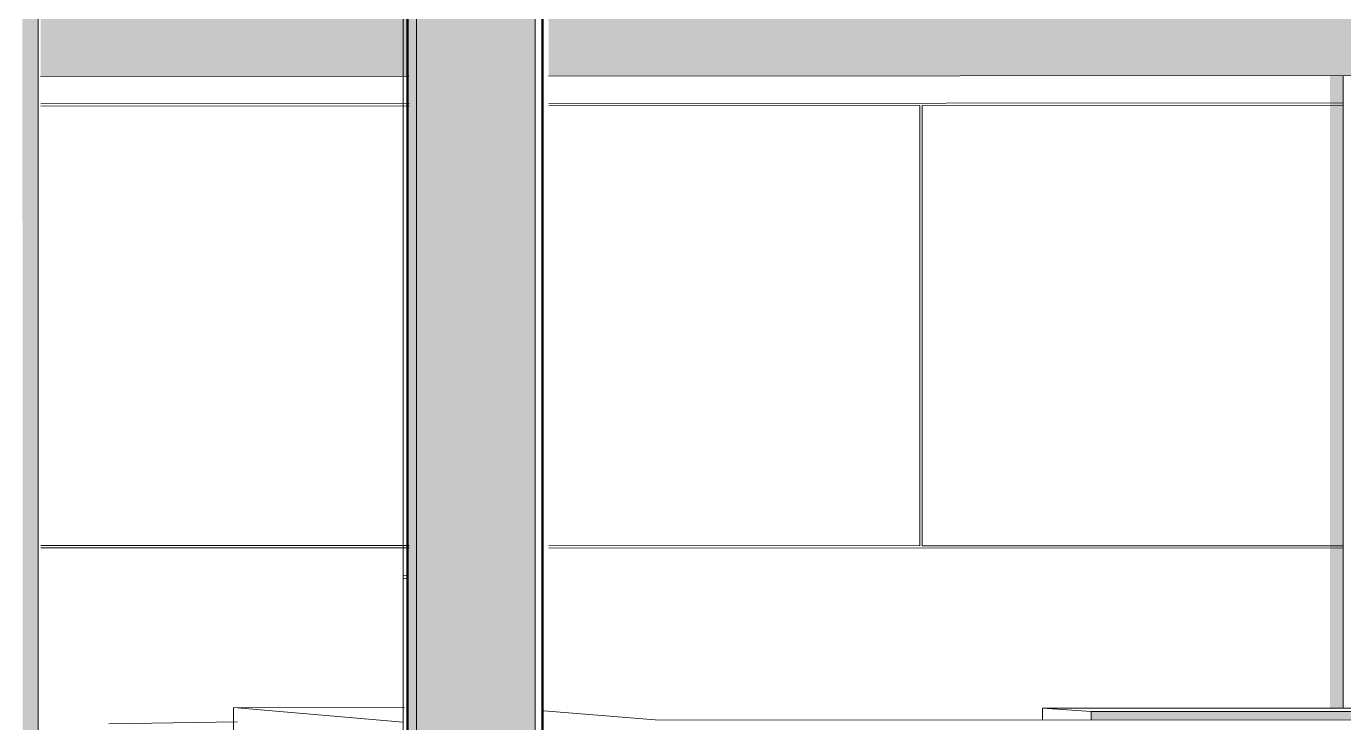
# Model space of a CAD drawing. Header units: inches. Extents: x 27328 to 52026, y -4075 to 4147.
# Drawn here: x 49625.6485 to 49625.7209, y 59.9845 to 60.0227 of the extents above; entities that cross this region are included whole.
import ezdxf

# ---------------------------------------------------------------- set-up
doc = ezdxf.new("R2010")
doc.units = ezdxf.units.IN
doc.header["$MEASUREMENT"] = 0
for name, color, linetype, lineweight in [('A-WALL', 113, 'Continuous', 9), ('A-WALL-PATT', 111, 'Continuous', 9), ('I-FURN', 30, 'Continuous', 9), ('L-SITE-WALL', 31, 'Continuous', 9), ('M-HVAC-DUCT', 70, 'Continuous', 9), ('Q-CASE', 31, 'Continuous', 9), ('S-BEAM', 12, 'Continuous', 9), ('S-COLS', 52, 'Continuous', 9)]:
    doc.layers.add(name, color=color, linetype=linetype, lineweight=lineweight)

# ---------------------------------------------------------------- blocks, each defined once
blk = doc.blocks.new('FP_170-mezzanine - perspective')
at = {"layer": 'A-WALL-PATT'}
for p, q in [((23036.033791, 59.992551), (23036.033556, 59.992561)), ((23036.033791, 59.992389), (23036.033556, 59.992399))]:
    blk.add_line(p, q, dxfattribs=at)
blk = doc.blocks.new('FP_175-mezzanine - perspective')
at = {"layer": 'A-WALL-PATT'}
for p, q in [((23036.033889, 60.018494), (23036.013662, 60.018482)), ((23036.033889, 60.018369), (23036.013662, 60.018356)), ((23036.085184, 60.018527), (23036.041559, 60.018499)), ((23036.061929, 60.018386), (23036.041559, 60.018373)), ((23036.061929, 60.018386), (23036.061929, 59.994207)), ((23036.085184, 60.018401), (23036.062055, 60.018386)), ((23036.062055, 59.994207), (23036.062055, 60.018386)), ((23036.033889, 59.994213), (23036.013662, 59.994217)), ((23036.033889, 59.994087), (23036.013662, 59.994091)), ((23036.061929, 59.994207), (23036.041559, 59.994211)), ((23036.085184, 59.994077), (23036.041559, 59.994085)), ((23036.085184, 59.994203), (23036.062055, 59.994207))]:
    blk.add_line(p, q, dxfattribs=at)

msp = doc.modelspace()

# ---------------------------------------------------------------- hatches: boundary and pattern name
at = {"layer": 'L-SITE-WALL'}
for points in [[(49625.669964, 59.961135), (49625.669964, 60.086152), (49625.669474, 60.08615), (49625.669474, 59.961135)], [(49625.676488, 59.961126), (49625.676488, 60.086171), (49625.669964, 60.086152), (49625.669964, 59.961135), (49625.674523, 59.961129)]]:
    msp.add_hatch(color=256, dxfattribs=at).paths.add_polyline_path(points, flags=0)
at = {"layer": 'M-HVAC-DUCT'}
h = msp.add_hatch(color=256, dxfattribs=at)
h.paths.add_polyline_path([(49625.649327, 60.019982), (49625.669553, 60.019996), (49625.669548, 60.025217), (49625.649323, 60.025199), (49625.649327, 60.020092)], flags=0)
h.paths.add_polyline_path([(49625.677223, 60.020001), (49625.807548, 60.020098), (49625.80754, 60.025163), (49625.778295, 60.025151), (49625.776375, 60.025236), (49625.775782, 60.025307), (49625.677218, 60.025223), (49625.677222, 60.020093)], flags=0)
at = {"layer": 'Q-CASE'}
msp.add_hatch(color=256, dxfattribs=at).paths.add_polyline_path([(49625.814084, 59.984576), (49625.814084, 59.985053), (49625.707029, 59.985107), (49625.707029, 59.984631), (49625.788086, 59.984589)], flags=0)
at = {"layer": 'S-BEAM'}
h = msp.add_hatch(color=256, dxfattribs=at)
h.paths.add_polyline_path([(49625.649195, 59.965569), (49625.649195, 60.033982), (49625.648328, 60.033978), (49625.648346, 59.96557), (49625.648494, 59.96557)], flags=0)
h.paths.add_polyline_path([(49625.637938, 59.965582), (49625.637938, 60.033271), (49625.637612, 60.034903), (49625.636691, 60.035099), (49625.637072, 60.033185), (49625.637072, 59.965583), (49625.637889, 59.965582)], flags=0)
h.paths.add_polyline_path([(49624.96975, 59.966921), (49624.96975, 60.032441), (49624.98381, 60.109619), (49624.983716, 60.109796), (49624.98323, 60.111053), (49624.968923, 60.032517), (49624.968923, 59.966922), (49624.968976, 59.966922)], flags=0)
h.paths.add_polyline_path([(49624.959005, 59.966934), (49624.959005, 60.181831), (49624.958179, 60.181861), (49624.958179, 60.047534), (49624.958499, 60.047489), (49624.958492, 60.045468), (49624.958592, 60.045468), (49624.958592, 60.020838), (49624.958667, 60.020654), (49624.958592, 60.02059), (49624.958592, 59.966934)], flags=0)
h.paths.add_polyline_path([(49625.648757, 60.058163), (49625.648762, 60.066717), (49625.648762, 60.076321), (49625.649195, 60.076526), (49625.649179, 60.153455), (49625.648328, 60.152646), (49625.648341, 60.059208), (49625.64874, 60.058206)], flags=0)
h.paths.add_polyline_path([(49625.631092, 60.063151), (49625.631011, 60.064974), (49625.631011, 60.067979), (49625.62827, 60.081713), (49625.62827, 60.077292), (49625.631056, 60.063332)], flags=0)
h.paths.add_polyline_path([(49624.985468, 60.123336), (49624.98631, 60.12334), (49624.990706, 60.147474), (49624.98986, 60.147447), (49624.985482, 60.123413)], flags=0)
at = {"layer": 'S-COLS'}
msp.add_hatch(color=256, dxfattribs=at).paths.add_polyline_path([(49625.720867, 59.985265), (49625.720867, 60.020032), (49625.720141, 60.020031), (49625.720141, 59.985266)], flags=0)

# ---------------------------------------------------------------- linework, layer by layer
at = {"layer": 'A-WALL', "lineweight": 13}
for p, q in [((49625.669964, 59.961135), (49625.669964, 60.086152)), ((49625.676488, 59.961126), (49625.676488, 60.086171))]:
    msp.add_line(p, q, dxfattribs=at)
at = {"layer": 'I-FURN'}
msp.add_line((49625.660133, 59.984526), (49625.653073, 59.984425), dxfattribs=at)
at = {"layer": 'L-SITE-WALL', "lineweight": 50}
for p, q in [((49625.669474, 60.08615), (49625.669474, 59.961135)), ((49625.676896, 59.961125), (49625.676896, 60.086172))]:
    msp.add_line(p, q, dxfattribs=at)
at = {"layer": 'L-SITE-WALL', "lineweight": 13}
msp.add_line((49625.669239, 60.054987), (49625.669239, 59.961186), dxfattribs=at)
at = {"layer": 'M-HVAC-DUCT'}
for p, q in [((49625.669551, 60.019995), (49625.649326, 60.019981)), ((49625.807545, 60.020088), (49625.677221, 60.02))]:
    msp.add_line(p, q, dxfattribs=at)
at = {"layer": 'Q-CASE'}
for p, q in [((49625.669319, 59.985307), (49625.659919, 59.985312)), ((49625.659919, 59.985312), (49625.669243, 59.984515)), ((49625.659919, 59.963279), (49625.659919, 59.985312)), ((49625.68307, 59.984647), (49625.676964, 59.985127)), ((49625.810075, 59.985237), (49625.704345, 59.98529)), ((49625.704345, 59.98529), (49625.707029, 59.985107)), ((49625.704345, 59.984632), (49625.704345, 59.98529)), ((49625.707029, 59.985107), (49625.814084, 59.985053)), ((49625.707029, 59.984631), (49625.707029, 59.985107)), ((49625.823907, 59.984574), (49625.68307, 59.984647))]:
    msp.add_line(p, q, dxfattribs=at)
at = {"layer": 'S-BEAM'}
msp.add_line((49625.649195, 59.965569), (49625.649195, 60.033982), dxfattribs=at)
at = {"layer": 'S-COLS'}
msp.add_line((49625.720863, 60.020032), (49625.720863, 59.985266), dxfattribs=at)

# ---------------------------------------------------------------- block references
at = {"layer": 'L-SITE-WALL'}
for name in ['FP_175-mezzanine - perspective', 'FP_170-mezzanine - perspective']:
    msp.add_blockref(name, (26589.635683, 0), dxfattribs=at)

doc.saveas('drawing.dxf')
